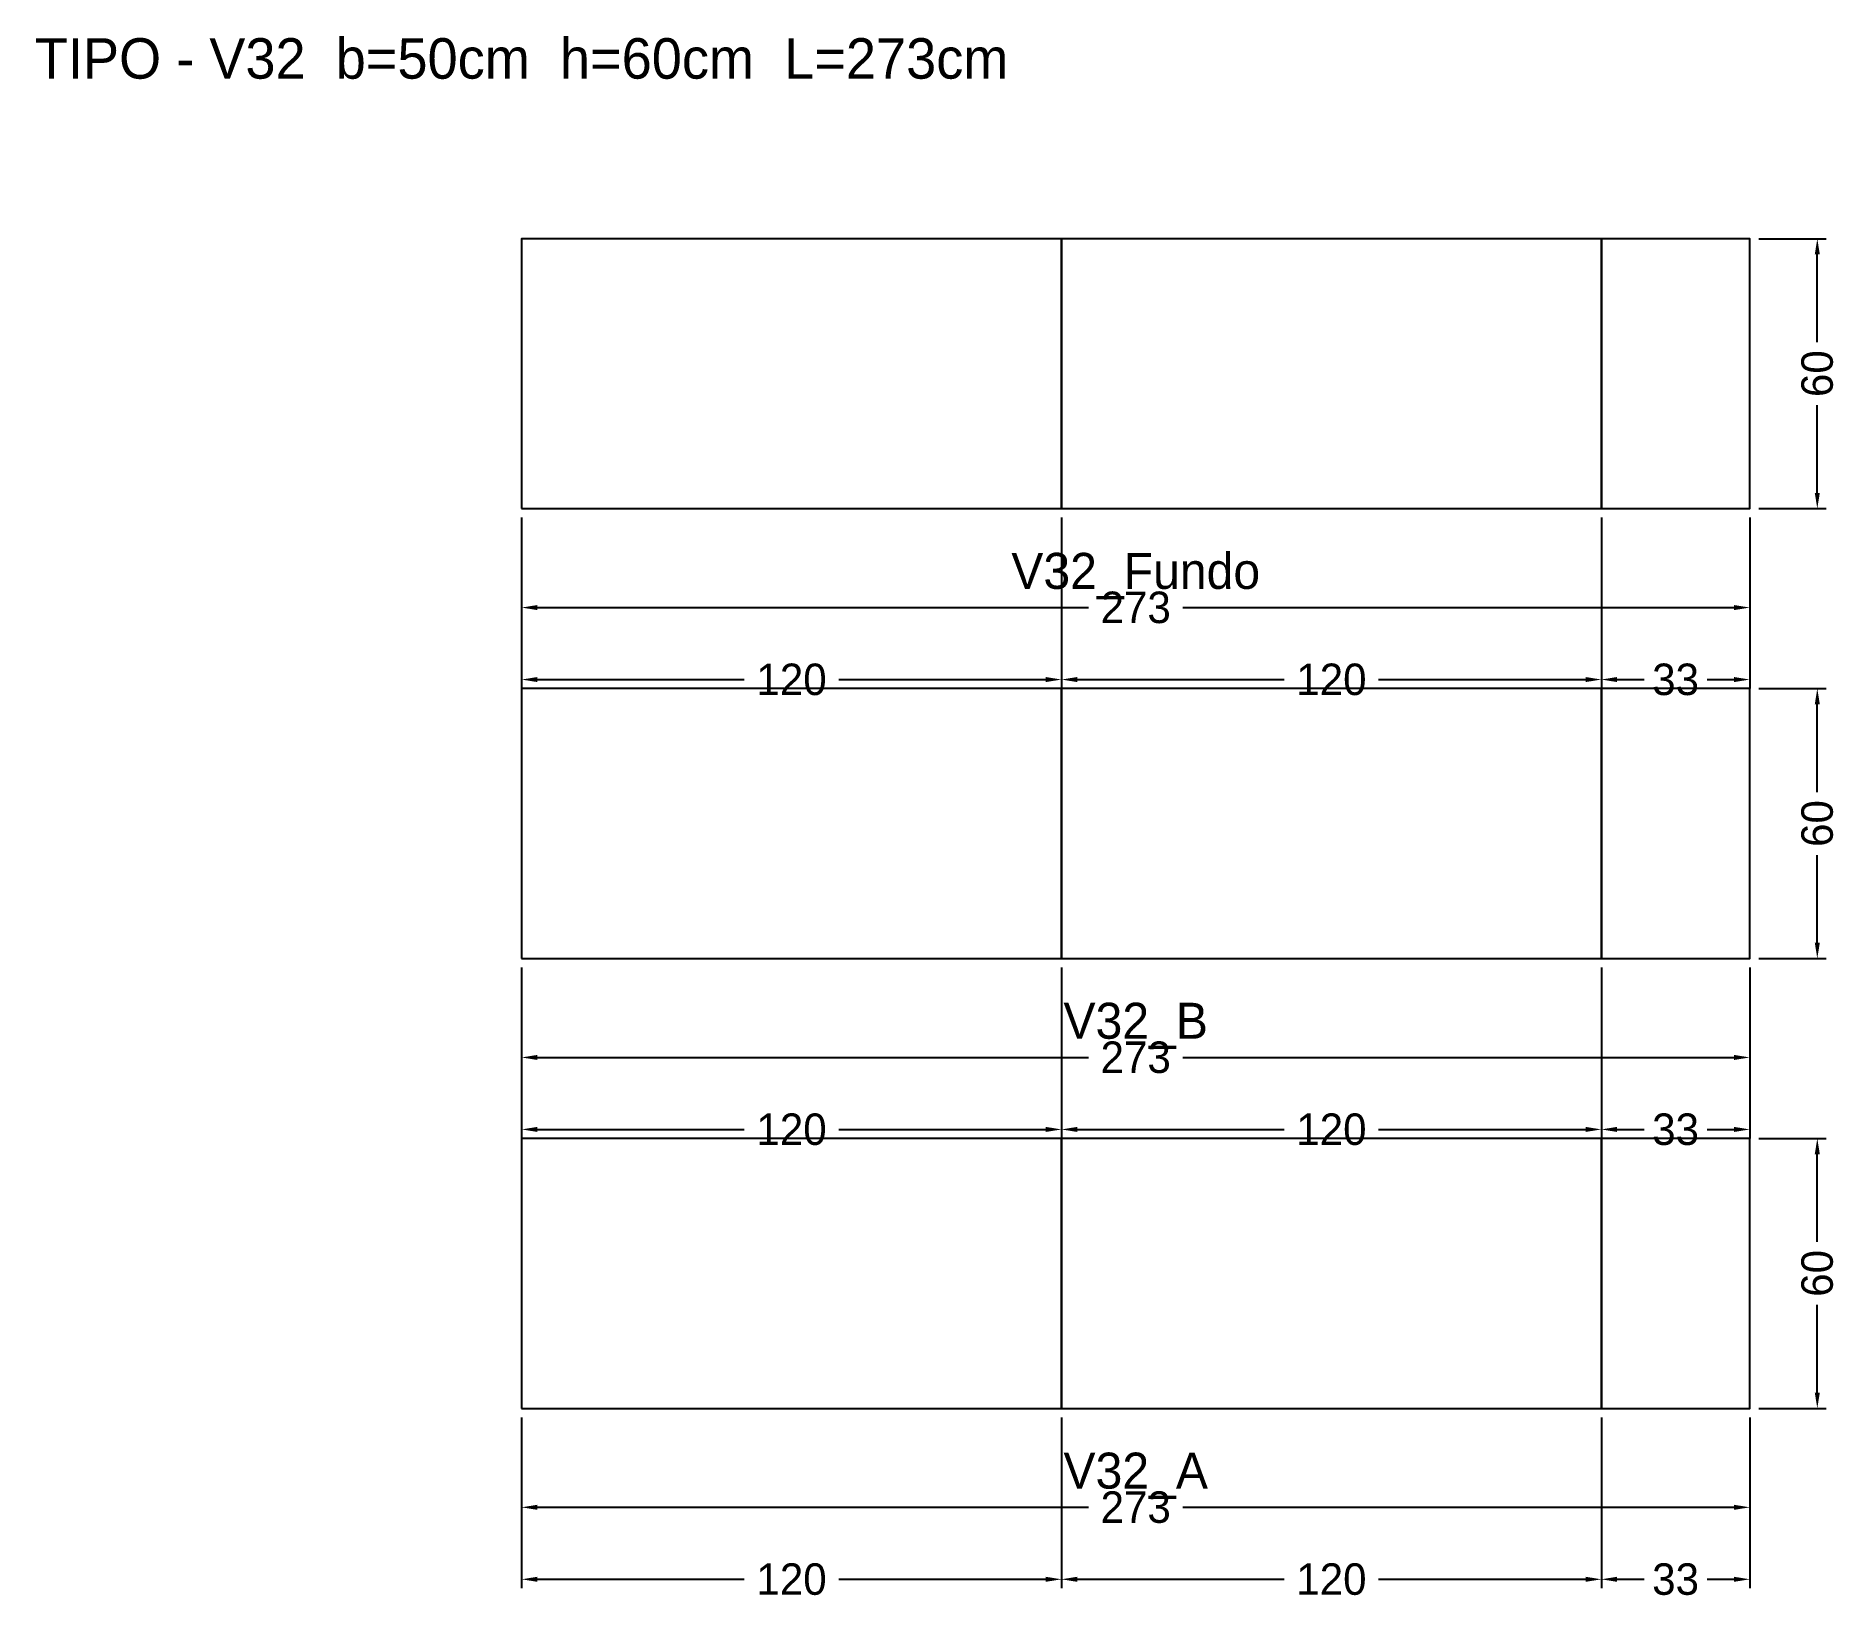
# Model space of a CAD drawing. Header units: metres. Extents: x -108 to 293, y -43 to 305.
import ezdxf

# ---------------------------------------------------------------- set-up
doc = ezdxf.new("R2010")
doc.units = ezdxf.units.M
for name, color, linetype in [('COTA', 3, 'Continuous'), ('NOMENCLATURA', 2, 'Continuous'), ('Paineis', 7, 'Continuous'), ('Texto Secao', 2, 'Continuous')]:
    doc.layers.add(name, color=color, linetype=linetype)
doc.dimstyles.new('COTA_VIG', dxfattribs={"dimtxt": 7, "dimasz": 3.5, "dimexe": 2, "dimexo": 2, "dimgap": 1.5, "dimtad": 1, "dimdec": 1, "dimcen": 2.5, "dimclrd": 3, "dimclre": 3, "dimclrt": 3, "dimazin": 3, "dimtfac": 1, "dimtmove": 0, "dimatfit": 3})

# ---------------------------------------------------------------- blocks, each defined once
blk = doc.blocks.new('_CLOSEDFILLED')
at = {"color": 0, "linetype": 'BYBLOCK'}
blk.add_solid([(-1, 0.16), (0, 0), (-1, -0.16)], dxfattribs=at)
blk = doc.blocks.new('*D1')
at = {"color": 3}
for p, q in [((0, -2), (0, -24)), ((273, -2), (273, -24)), ((3.5, -22), (126, -22)), ((147, -22), (269.5, -22))]:
    blk.add_line(p, q, dxfattribs=at)
at = {"layer": 'Defpoints'}
for p in [(0, 0), (273, 0), (0, -22)]:
    blk.add_point(p, dxfattribs=at)
at = {"layer": 'COTA', "color": 3, "xscale": 3.5, "yscale": 3.5, "rotation": 180}
blk.add_blockref('_CLOSEDFILLED', (0, -22), dxfattribs=at)
at = {"layer": 'COTA', "color": 3, "xscale": 3.5, "yscale": 3.5}
blk.add_blockref('_CLOSEDFILLED', (273, -22), dxfattribs=at)
at = {"layer": 'COTA', "color": 3, "insert": (136.5, -22), "char_height": 7, "attachment_point": 5}
blk.add_mtext('273', dxfattribs=at)
blk = doc.blocks.new('*D2')
at = {"color": 3}
for p, q in [((0, -2), (0, -40)), ((120, -2), (120, -40)), ((3.5, -38), (49.5, -38)), ((70.5, -38), (116.5, -38))]:
    blk.add_line(p, q, dxfattribs=at)
at = {"layer": 'Defpoints'}
for p in [(0, 0), (120, 0), (0, -38)]:
    blk.add_point(p, dxfattribs=at)
at = {"layer": 'COTA', "color": 3, "xscale": 3.5, "yscale": 3.5, "rotation": 180}
blk.add_blockref('_CLOSEDFILLED', (0, -38), dxfattribs=at)
at = {"layer": 'COTA', "color": 3, "xscale": 3.5, "yscale": 3.5}
blk.add_blockref('_CLOSEDFILLED', (120, -38), dxfattribs=at)
at = {"layer": 'COTA', "color": 3, "insert": (60, -38), "char_height": 7, "attachment_point": 5}
blk.add_mtext('120', dxfattribs=at)
blk = doc.blocks.new('*D3')
at = {"color": 3}
for p, q in [((120, -2), (120, -40)), ((240, -2), (240, -40)), ((123.5, -38), (169.5, -38)), ((190.5, -38), (236.5, -38))]:
    blk.add_line(p, q, dxfattribs=at)
at = {"layer": 'Defpoints'}
for p in [(120, 0), (240, 0), (120, -38)]:
    blk.add_point(p, dxfattribs=at)
at = {"layer": 'COTA', "color": 3, "xscale": 3.5, "yscale": 3.5, "rotation": 180}
blk.add_blockref('_CLOSEDFILLED', (120, -38), dxfattribs=at)
at = {"layer": 'COTA', "color": 3, "xscale": 3.5, "yscale": 3.5}
blk.add_blockref('_CLOSEDFILLED', (240, -38), dxfattribs=at)
at = {"layer": 'COTA', "color": 3, "insert": (180, -38), "char_height": 7, "attachment_point": 5}
blk.add_mtext('120', dxfattribs=at)
blk = doc.blocks.new('*D4')
at = {"color": 3}
for p, q in [((240, -2), (240, -40)), ((273, -2), (273, -40)), ((243.5, -38), (249.5, -38)), ((263.5, -38), (269.5, -38))]:
    blk.add_line(p, q, dxfattribs=at)
at = {"layer": 'Defpoints'}
for p in [(240, 0), (273, 0), (240, -38)]:
    blk.add_point(p, dxfattribs=at)
at = {"layer": 'COTA', "color": 3, "xscale": 3.5, "yscale": 3.5, "rotation": 180}
blk.add_blockref('_CLOSEDFILLED', (240, -38), dxfattribs=at)
at = {"layer": 'COTA', "color": 3, "xscale": 3.5, "yscale": 3.5}
blk.add_blockref('_CLOSEDFILLED', (273, -38), dxfattribs=at)
at = {"layer": 'COTA', "color": 3, "insert": (256.5, -38), "char_height": 7, "attachment_point": 5}
blk.add_mtext('33', dxfattribs=at)
blk = doc.blocks.new('*D5')
at = {"color": 3}
for p, q in [((275, 60), (290, 60)), ((288, 37), (288, 56.5)), ((288, 3.5), (288, 23)), ((275, 0), (290, 0))]:
    blk.add_line(p, q, dxfattribs=at)
at = {"layer": 'Defpoints'}
for p in [(273, 60), (273, 0), (288, 0)]:
    blk.add_point(p, dxfattribs=at)
at = {"layer": 'COTA', "color": 3, "xscale": 3.5, "yscale": 3.5}
for p, rotation in [((288, 60), 90), ((288, 0), 270)]:
    blk.add_blockref('_CLOSEDFILLED', p, dxfattribs=dict(at, rotation=rotation))
at = {"layer": 'COTA', "color": 3, "insert": (288, 30), "char_height": 7, "attachment_point": 5, "rotation": 90}
blk.add_mtext('60', dxfattribs=at)
blk = doc.blocks.new('*D6')
at = {"color": 3}
for p, q in [((0, 98), (0, 76)), ((273, 98), (273, 76)), ((3.5, 78), (126, 78)), ((147, 78), (269.5, 78))]:
    blk.add_line(p, q, dxfattribs=at)
at = {"layer": 'Defpoints'}
for p in [(0, 100), (273, 100), (0, 78)]:
    blk.add_point(p, dxfattribs=at)
at = {"layer": 'COTA', "color": 3, "xscale": 3.5, "yscale": 3.5, "rotation": 180}
blk.add_blockref('_CLOSEDFILLED', (0, 78), dxfattribs=at)
at = {"layer": 'COTA', "color": 3, "xscale": 3.5, "yscale": 3.5}
blk.add_blockref('_CLOSEDFILLED', (273, 78), dxfattribs=at)
at = {"layer": 'COTA', "color": 3, "insert": (136.5, 78), "char_height": 7, "attachment_point": 5}
blk.add_mtext('273', dxfattribs=at)
blk = doc.blocks.new('*D7')
at = {"color": 3}
for p, q in [((0, 98), (0, 60)), ((120, 98), (120, 60)), ((3.5, 62), (49.5, 62)), ((70.5, 62), (116.5, 62))]:
    blk.add_line(p, q, dxfattribs=at)
at = {"layer": 'Defpoints'}
for p in [(0, 100), (120, 100), (0, 62)]:
    blk.add_point(p, dxfattribs=at)
at = {"layer": 'COTA', "color": 3, "xscale": 3.5, "yscale": 3.5, "rotation": 180}
blk.add_blockref('_CLOSEDFILLED', (0, 62), dxfattribs=at)
at = {"layer": 'COTA', "color": 3, "xscale": 3.5, "yscale": 3.5}
blk.add_blockref('_CLOSEDFILLED', (120, 62), dxfattribs=at)
at = {"layer": 'COTA', "color": 3, "insert": (60, 62), "char_height": 7, "attachment_point": 5}
blk.add_mtext('120', dxfattribs=at)
blk = doc.blocks.new('*D8')
at = {"color": 3}
for p, q in [((120, 98), (120, 60)), ((240, 98), (240, 60)), ((123.5, 62), (169.5, 62)), ((190.5, 62), (236.5, 62))]:
    blk.add_line(p, q, dxfattribs=at)
at = {"layer": 'Defpoints'}
for p in [(120, 100), (240, 100), (120, 62)]:
    blk.add_point(p, dxfattribs=at)
at = {"layer": 'COTA', "color": 3, "xscale": 3.5, "yscale": 3.5, "rotation": 180}
blk.add_blockref('_CLOSEDFILLED', (120, 62), dxfattribs=at)
at = {"layer": 'COTA', "color": 3, "xscale": 3.5, "yscale": 3.5}
blk.add_blockref('_CLOSEDFILLED', (240, 62), dxfattribs=at)
at = {"layer": 'COTA', "color": 3, "insert": (180, 62), "char_height": 7, "attachment_point": 5}
blk.add_mtext('120', dxfattribs=at)
blk = doc.blocks.new('*D9')
at = {"color": 3}
for p, q in [((240, 98), (240, 60)), ((273, 98), (273, 60)), ((243.5, 62), (249.5, 62)), ((263.5, 62), (269.5, 62))]:
    blk.add_line(p, q, dxfattribs=at)
at = {"layer": 'Defpoints'}
for p in [(240, 100), (273, 100), (240, 62)]:
    blk.add_point(p, dxfattribs=at)
at = {"layer": 'COTA', "color": 3, "xscale": 3.5, "yscale": 3.5, "rotation": 180}
blk.add_blockref('_CLOSEDFILLED', (240, 62), dxfattribs=at)
at = {"layer": 'COTA', "color": 3, "xscale": 3.5, "yscale": 3.5}
blk.add_blockref('_CLOSEDFILLED', (273, 62), dxfattribs=at)
at = {"layer": 'COTA', "color": 3, "insert": (256.5, 62), "char_height": 7, "attachment_point": 5}
blk.add_mtext('33', dxfattribs=at)
blk = doc.blocks.new('*D10')
at = {"color": 3}
for p, q in [((275, 160), (290, 160)), ((288, 137), (288, 156.5)), ((288, 103.5), (288, 123)), ((275, 100), (290, 100))]:
    blk.add_line(p, q, dxfattribs=at)
at = {"layer": 'Defpoints'}
for p in [(273, 160), (273, 100), (288, 100)]:
    blk.add_point(p, dxfattribs=at)
at = {"layer": 'COTA', "color": 3, "xscale": 3.5, "yscale": 3.5}
for p, rotation in [((288, 160), 90), ((288, 100), 270)]:
    blk.add_blockref('_CLOSEDFILLED', p, dxfattribs=dict(at, rotation=rotation))
at = {"layer": 'COTA', "color": 3, "insert": (288, 130), "char_height": 7, "attachment_point": 5, "rotation": 90}
blk.add_mtext('60', dxfattribs=at)
blk = doc.blocks.new('*D11')
at = {"color": 3}
for p, q in [((0, 198), (0, 176)), ((273, 198), (273, 176)), ((3.5, 178), (126, 178)), ((147, 178), (269.5, 178))]:
    blk.add_line(p, q, dxfattribs=at)
at = {"layer": 'Defpoints'}
for p in [(0, 200), (273, 200), (0, 178)]:
    blk.add_point(p, dxfattribs=at)
at = {"layer": 'COTA', "color": 3, "xscale": 3.5, "yscale": 3.5, "rotation": 180}
blk.add_blockref('_CLOSEDFILLED', (0, 178), dxfattribs=at)
at = {"layer": 'COTA', "color": 3, "xscale": 3.5, "yscale": 3.5}
blk.add_blockref('_CLOSEDFILLED', (273, 178), dxfattribs=at)
at = {"layer": 'COTA', "color": 3, "insert": (136.5, 178), "char_height": 7, "attachment_point": 5}
blk.add_mtext('273', dxfattribs=at)
blk = doc.blocks.new('*D12')
at = {"color": 3}
for p, q in [((0, 198), (0, 160)), ((120, 198), (120, 160)), ((3.5, 162), (49.5, 162)), ((70.5, 162), (116.5, 162))]:
    blk.add_line(p, q, dxfattribs=at)
at = {"layer": 'Defpoints'}
for p in [(0, 200), (120, 200), (0, 162)]:
    blk.add_point(p, dxfattribs=at)
at = {"layer": 'COTA', "color": 3, "xscale": 3.5, "yscale": 3.5, "rotation": 180}
blk.add_blockref('_CLOSEDFILLED', (0, 162), dxfattribs=at)
at = {"layer": 'COTA', "color": 3, "xscale": 3.5, "yscale": 3.5}
blk.add_blockref('_CLOSEDFILLED', (120, 162), dxfattribs=at)
at = {"layer": 'COTA', "color": 3, "insert": (60, 162), "char_height": 7, "attachment_point": 5}
blk.add_mtext('120', dxfattribs=at)
blk = doc.blocks.new('*D13')
at = {"color": 3}
for p, q in [((120, 198), (120, 160)), ((240, 198), (240, 160)), ((123.5, 162), (169.5, 162)), ((190.5, 162), (236.5, 162))]:
    blk.add_line(p, q, dxfattribs=at)
at = {"layer": 'Defpoints'}
for p in [(120, 200), (240, 200), (120, 162)]:
    blk.add_point(p, dxfattribs=at)
at = {"layer": 'COTA', "color": 3, "xscale": 3.5, "yscale": 3.5, "rotation": 180}
blk.add_blockref('_CLOSEDFILLED', (120, 162), dxfattribs=at)
at = {"layer": 'COTA', "color": 3, "xscale": 3.5, "yscale": 3.5}
blk.add_blockref('_CLOSEDFILLED', (240, 162), dxfattribs=at)
at = {"layer": 'COTA', "color": 3, "insert": (180, 162), "char_height": 7, "attachment_point": 5}
blk.add_mtext('120', dxfattribs=at)
blk = doc.blocks.new('*D14')
at = {"color": 3}
for p, q in [((240, 198), (240, 160)), ((273, 198), (273, 160)), ((243.5, 162), (249.5, 162)), ((263.5, 162), (269.5, 162))]:
    blk.add_line(p, q, dxfattribs=at)
at = {"layer": 'Defpoints'}
for p in [(240, 200), (273, 200), (240, 162)]:
    blk.add_point(p, dxfattribs=at)
at = {"layer": 'COTA', "color": 3, "xscale": 3.5, "yscale": 3.5, "rotation": 180}
blk.add_blockref('_CLOSEDFILLED', (240, 162), dxfattribs=at)
at = {"layer": 'COTA', "color": 3, "xscale": 3.5, "yscale": 3.5}
blk.add_blockref('_CLOSEDFILLED', (273, 162), dxfattribs=at)
at = {"layer": 'COTA', "color": 3, "insert": (256.5, 162), "char_height": 7, "attachment_point": 5}
blk.add_mtext('33', dxfattribs=at)
blk = doc.blocks.new('*D15')
at = {"color": 3}
for p, q in [((275, 260), (290, 260)), ((288, 237), (288, 256.5)), ((288, 203.5), (288, 223)), ((275, 200), (290, 200))]:
    blk.add_line(p, q, dxfattribs=at)
at = {"layer": 'Defpoints'}
for p in [(273, 260), (273, 200), (288, 200)]:
    blk.add_point(p, dxfattribs=at)
at = {"layer": 'COTA', "color": 3, "xscale": 3.5, "yscale": 3.5}
for p, rotation in [((288, 260), 90), ((288, 200), 270)]:
    blk.add_blockref('_CLOSEDFILLED', p, dxfattribs=dict(at, rotation=rotation))
at = {"layer": 'COTA', "color": 3, "insert": (288, 230), "char_height": 7, "attachment_point": 5, "rotation": 90}
blk.add_mtext('60', dxfattribs=at)

msp = doc.modelspace()

# ---------------------------------------------------------------- linework, layer by layer
at = {"layer": 'Paineis'}
for points in [[(0, 200), (120, 200), (120, 260), (0, 260)], [(120, 200), (240, 200), (240, 260), (120, 260)], [(240, 200), (273, 200), (273, 260), (240, 260)], [(0, 100), (120, 100), (120, 160), (0, 160)], [(120, 100), (240, 100), (240, 160), (120, 160)], [(240, 100), (273, 100), (273, 160), (240, 160)], [(0, 0), (120, 0), (120, 60), (0, 60)], [(120, 0), (240, 0), (240, 60), (120, 60)], [(240, 0), (273, 0), (273, 60), (240, 60)]]:
    msp.add_lwpolyline(points, close=True, dxfattribs=at)

# ---------------------------------------------------------------- texts
at = {"layer": 'NOMENCLATURA', "insert": (0, 300), "char_height": 9, "width": 293, "attachment_point": 5}
msp.add_mtext('TIPO - V32  b=50cm  h=60cm  L=273cm', dxfattribs=at)
at = {"layer": 'Texto Secao', "char_height": 8, "width": 293, "attachment_point": 5}
for s, insert in [('V32_Fundo', (136.5, 185)), ('V32_B', (136.5, 85)), ('V32_A', (136.5, -15))]:
    msp.add_mtext(s, dxfattribs=dict(at, insert=insert))

# ---------------------------------------------------------------- dimensions: what is measured, and where the dimension line sits
at = {"layer": 'COTA'}
for base, p1, p2, picture, middle in [((288, 200), (273, 200), (273, 260), '*D15', (288, 230)), ((288, 100), (273, 100), (273, 160), '*D10', (288, 130)), ((288, 0), (273, 0), (273, 60), '*D5', (288, 30))]:
    dim = msp.add_linear_dim(base=base, p1=p1, p2=p2, angle=90, dimstyle='COTA_VIG', dxfattribs=at)
    dim.commit()
    dim.dimension.update_dxf_attribs({"geometry": picture, "text_midpoint": middle})
for base, p1, p2, picture, middle in [((0, 178), (0, 200), (273, 200), '*D11', (136.5, 178)), ((0, 162), (0, 200), (120, 200), '*D12', (60, 162)), ((120, 162), (120, 200), (240, 200), '*D13', (180, 162)), ((240, 162), (240, 200), (273, 200), '*D14', (256.5, 162)), ((0, 78), (0, 100), (273, 100), '*D6', (136.5, 78)), ((0, 62), (0, 100), (120, 100), '*D7', (60, 62)), ((120, 62), (120, 100), (240, 100), '*D8', (180, 62)), ((240, 62), (240, 100), (273, 100), '*D9', (256.5, 62)), ((0, -22), (0, 0), (273, 0), '*D1', (136.5, -22)), ((0, -38), (0, 0), (120, 0), '*D2', (60, -38)), ((120, -38), (120, 0), (240, 0), '*D3', (180, -38)), ((240, -38), (240, 0), (273, 0), '*D4', (256.5, -38))]:
    dim = msp.add_linear_dim(base=base, p1=p1, p2=p2, dimstyle='COTA_VIG', dxfattribs=at)
    dim.commit()
    dim.dimension.update_dxf_attribs({"geometry": picture, "text_midpoint": middle})

doc.saveas('drawing.dxf')
